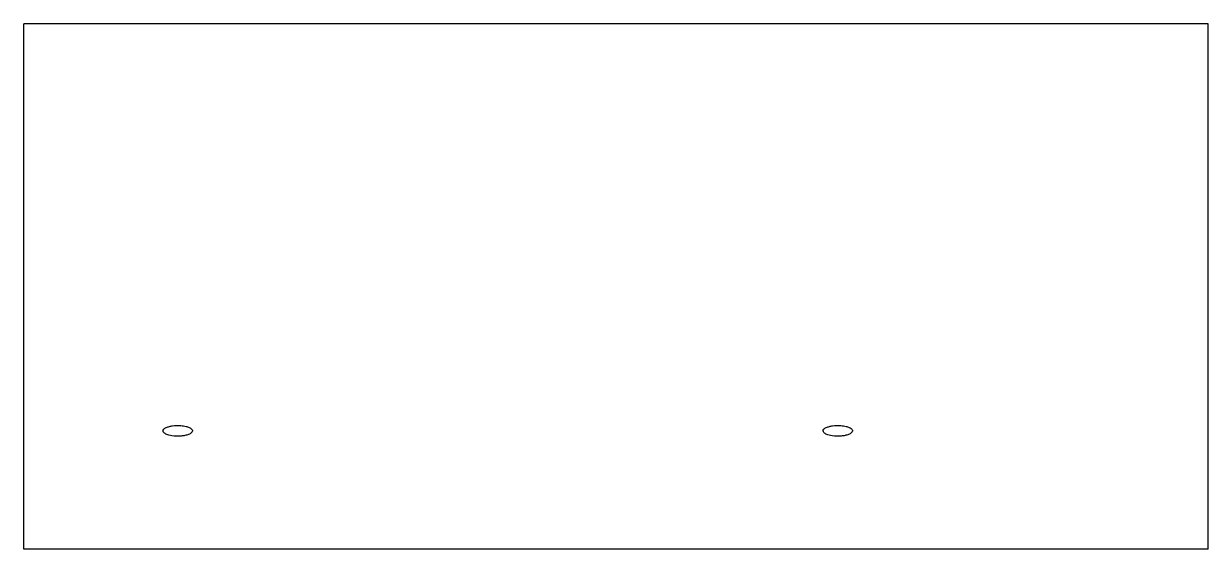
# Model space of a CAD drawing. Extents: x -408 to -248, y -713 to -642.
import ezdxf

# ---------------------------------------------------------------- set-up
doc = ezdxf.new("R2010")
doc.units = 0
doc.header["$LTSCALE"] = 12
doc.header["$MEASUREMENT"] = 0
doc.layers.add('MARKING', color=11, linetype='CONTINUOUS')
doc.layers.add('SHELL', color=40, linetype='CONTINUOUS')

msp = doc.modelspace()

# ---------------------------------------------------------------- linework, layer by layer
at = {"layer": 'MARKING', "extrusion": (5.63895e-14, -1.05207e-12, -1)}
msp.add_arc((385.1, -696.85), 0.0625, 177.6448, 182.3552, dxfattribs=at)
at = {"layer": 'MARKING', "extrusion": (-1.50681e-13, 4.21137e-12, -1)}
msp.add_arc((295.83, -696.85, 0), 0.0625, 177.6448, 182.3552, dxfattribs=at)
at = {"layer": 'MARKING'}
for points in [[(-385.04, -696.85), (-385.04, -696.95), (-385.09, -697.03), (-385.21, -697.15), (-385.27, -697.2), (-385.41, -697.28), (-385.48, -697.31), (-385.72, -697.4), (-385.88, -697.44), (-386.21, -697.51), (-386.38, -697.53), (-386.96, -697.58), (-387.38, -697.57), (-387.94, -697.49), (-388.07, -697.46), (-388.31, -697.4), (-388.41, -697.37), (-388.58, -697.3), (-388.66, -697.26), (-388.79, -697.18), (-388.85, -697.14), (-388.96, -697.02), (-389, -696.95), (-389.01, -696.78), (-388.97, -696.69), (-388.87, -696.57), (-388.82, -696.53), (-388.7, -696.45), (-388.64, -696.42), (-388.44, -696.33), (-388.3, -696.29), (-388.01, -696.22), (-387.87, -696.19), (-387.35, -696.12), (-386.98, -696.11), (-386.37, -696.16), (-386.13, -696.19), (-385.75, -696.28), (-385.61, -696.33), (-385.39, -696.42), (-385.31, -696.47), (-385.17, -696.57), (-385.1, -696.63), (-385.05, -696.75), (-385.04, -696.8), (-385.04, -696.84)], [(-295.77, -696.85), (-295.77, -696.95), (-295.82, -697.03), (-295.94, -697.15), (-296.01, -697.2), (-296.15, -697.28), (-296.22, -697.31), (-296.45, -697.4), (-296.61, -697.44), (-296.94, -697.51), (-297.11, -697.53), (-297.7, -697.58), (-298.12, -697.57), (-298.67, -697.49), (-298.81, -697.46), (-299.04, -697.4), (-299.14, -697.37), (-299.32, -697.3), (-299.39, -697.26), (-299.53, -697.18), (-299.59, -697.14), (-299.69, -697.02), (-299.74, -696.95), (-299.74, -696.78), (-299.71, -696.69), (-299.61, -696.57), (-299.55, -696.53), (-299.43, -696.45), (-299.37, -696.42), (-299.17, -696.33), (-299.03, -696.29), (-298.75, -696.22), (-298.61, -696.19), (-298.09, -696.12), (-297.71, -696.11), (-297.1, -696.16), (-296.86, -696.19), (-296.49, -696.28), (-296.35, -696.33), (-296.13, -696.42), (-296.04, -696.47), (-295.9, -696.57), (-295.84, -696.63), (-295.78, -696.75), (-295.77, -696.8), (-295.77, -696.84)]]:
    msp.add_open_spline(points, degree=3, knots=[0, 0, 0, 0, 0.026359, 0.026359, 0.052719, 0.052719, 0.079078, 0.079078, 0.137013, 0.137013, 0.194947, 0.194947, 0.339781, 0.339781, 0.387794, 0.387794, 0.42273, 0.42273, 0.451662, 0.451662, 0.475078, 0.475078, 0.498493, 0.498493, 0.521908, 0.521908, 0.545324, 0.545324, 0.568739, 0.568739, 0.618646, 0.618646, 0.668553, 0.668553, 0.798164, 0.798164, 0.88066, 0.88066, 0.930691, 0.930691, 0.961973, 0.961973, 0.98797, 0.98797, 1, 1, 1, 1], dxfattribs=at)
at = {"layer": 'SHELL'}
for p, q in [((-247.65, -641.85), (-407.85, -641.85)), ((-407.85, -712.85), (-407.85, -641.85)), ((-247.65, -712.85), (-247.65, -641.85)), ((-247.65, -712.85), (-407.85, -712.85))]:
    msp.add_line(p, q, dxfattribs=at)

doc.saveas('drawing.dxf')
